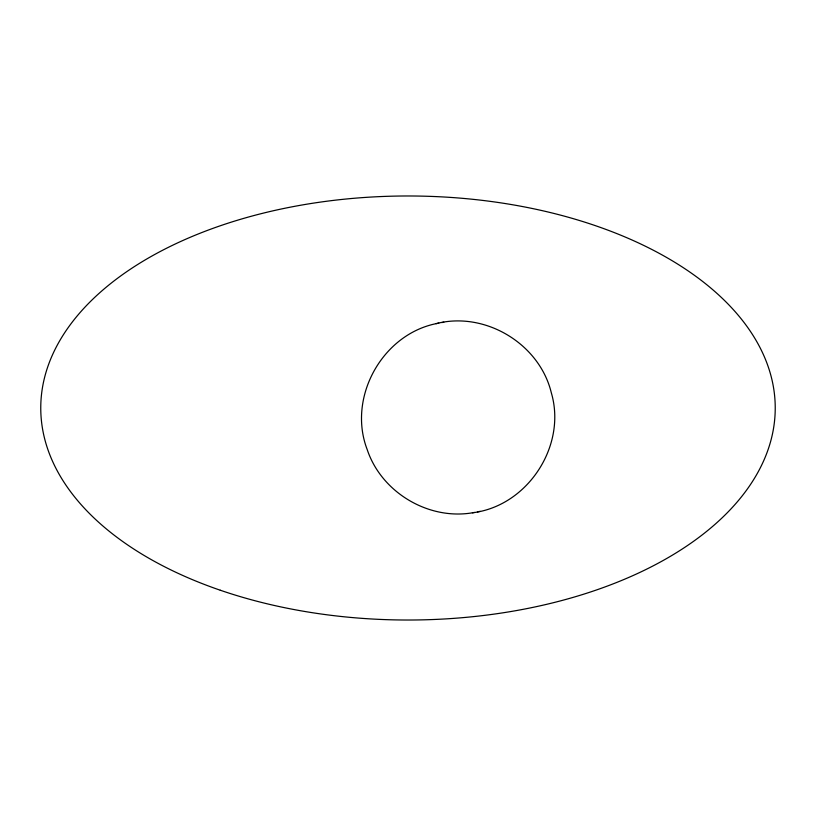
<?xml version="1.0" encoding="UTF-8"?>
<svg xmlns="http://www.w3.org/2000/svg" width="816" height="816" viewBox="0 0 816 816"><rect width="100%" height="100%" fill="white"/><g stroke="black" fill="none" stroke-linecap="round" stroke-linejoin="round"><path stroke-width="1.22" d="M472.433 512.795C527.493 506.195 567.008 445.964 551.31 392.761C539.447 343.618 484.949 310.947 436.05 323.666C381.857 334.795 347.3 397.81 367.18 449.514C381.541 492.864 429.624 521.179 474.473 512.428M436.05 323.666L438.784 323.156M477.431 511.846L480.165 511.336M441.752 322.585L443.782 322.208M220.269 590.223A367.231 212.017 0 0 0 775.2 410.754A367.231 212.017 0 0 0 228.531 223.023A367.231 212.017 0 0 0 220.269 590.223"/></g></svg>
